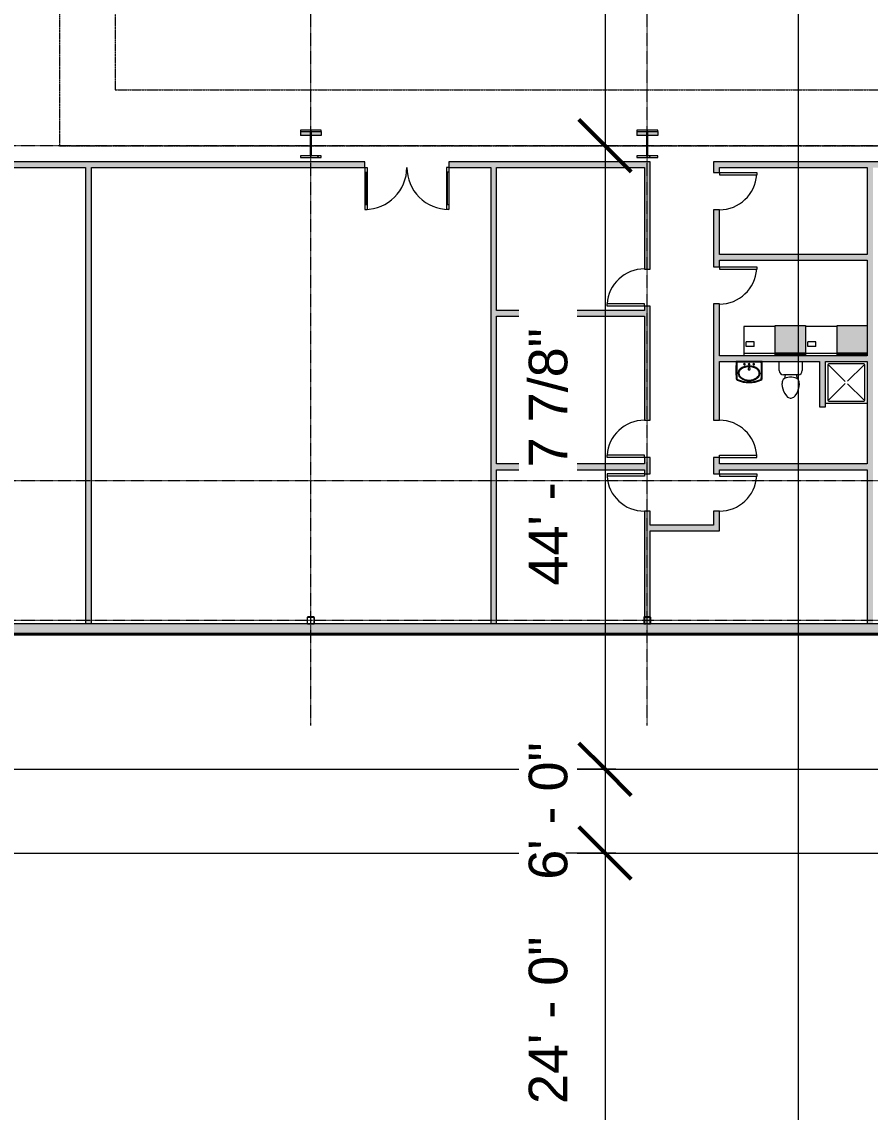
# Model space of a CAD drawing. Header units: inches. Extents: x 19480 to 29385, y -26609 to -18437.
# Drawn here: x 24571 to 25300, y -23181 to -22244 of the extents above; entities that cross this region are included whole.
import ezdxf

# ---------------------------------------------------------------- set-up
doc = ezdxf.new("R2010")
doc.units = ezdxf.units.IN
doc.header["$MEASUREMENT"] = 0
doc.linetypes.add('Dash 1_16_', pattern=[0.125, 0.0625, -0.0625])
doc.linetypes.add('Grid Line 1_2_', pattern=[0.875, 0.5, -0.125, 0.125, -0.125])
for name, color, linetype, lineweight in [('A-ANNO-DIMS', 211, 'Continuous', 9), ('A-ANNO-DIMS-360', 211, 'Continuous', 9), ('A-DETL', 90, 'Continuous', 9), ('A-DOOR', 31, 'Continuous', 9), ('A-DOOR-GLAZ', 31, 'Continuous', 13), ('A-SITE-ROAD', 130, 'Continuous', 9), ('A-SITE-SWLK', 140, 'Continuous', 9), ('A-WALL', 113, 'Continuous', 9), ('C-TOPO', 7, 'Continuous', 9), ('G-ANNO-SYMB', 111, 'Continuous', 9), ('I-WALL', 2, 'Continuous', 9), ('P-SANR-FIXT', 6, 'Continuous', 9), ('Q-SPCQ', 91, 'Continuous', 9), ('S-BEAM', 12, 'Continuous', 9), ('S-COLS', 52, 'Continuous', 9), ('S-GRID', 1, 'Continuous', 9)]:
    doc.layers.add(name, color=color, linetype=linetype, lineweight=lineweight)
doc.styles.add('Arial_1', font='arial.ttf', dxfattribs={"height": 33.194237})
doc.dimstyles.new('Linear_-_3_32__Arial', dxfattribs={"dimscale": 12, "dimtxt": 33.75, "dimasz": 3.75, "dimexe": 2.8125, "dimexo": 1.875, "dimgap": 1.875, "dimtad": 1, "dimdec": 3, "dimrnd": 0.125, "dimzin": 1, "dimdsep": 46, "dimlunit": 4, "dimtxsty": 'Arial_1', "dimblk1": 'OBLIQUE', "dimblk2": 'OBLIQUE', "dimsah": 1, "dimcen": 0.09, "dimdle": 2.8125, "dimazin": 0, "dimtfac": 1, "dimtdec": 4, "dimtix": 1, "dimtmove": 0, "dimatfit": 3, "dimfxl": 1, "dimtvp": 1, "dimtfill": 1, "dimfrac": 2, "dimtolj": 1, "dimtzin": 0, "dimarcsym": 2})
pattern_1 = [(45, (0, 0), (-35.63818, 35.63818), []), (45, (0, 54), (-35.63818, 35.63818), [])]

# ---------------------------------------------------------------- blocks, each defined once
blk = doc.blocks.new('HSS-Hollow Structural Section-Column - HSS6X6X1_4-V6-Site Plan - Phase 1')
at = {"layer": 'S-COLS', "lineweight": 13}
for p, q in [((-3, 2.534), (-3, -2.534)), ((-2.767, -2.534), (-2.767, 2.534)), ((2.534, 3), (-2.534, 3)), ((-2.534, 2.767), (2.534, 2.767)), ((2.767, 2.534), (2.767, -2.534)), ((3, -2.534), (3, 2.534)), ((2.534, -2.767), (-2.534, -2.767)), ((-2.534, -3), (2.534, -3))]:
    blk.add_line(p, q, dxfattribs=at)
for centre, radius, start, end in [((-2.534, 2.534), 0.466, 90, 180), ((-2.534, 2.534), 0.233, 90, 180), ((2.534, 2.534), 0.466, 360, 90), ((2.534, 2.534), 0.233, 0, 90), ((-2.534, -2.534), 0.466, 180, 270), ((-2.534, -2.534), 0.233, 180, 270), ((2.534, -2.534), 0.466, 270, 360), ((2.534, -2.534), 0.233, 270, 360)]:
    blk.add_arc(centre, radius, start, end, dxfattribs=at)
blk = doc.blocks.new('HSS-Hollow Structural Section-Column - HSS6X6X1_4-V7-Site Plan - Phase 1')
at = {"layer": 'S-COLS', "lineweight": 13}
for p, q in [((-3, 2.534), (-3, -2.534)), ((-2.767, -2.534), (-2.767, 2.534)), ((2.534, 3), (-2.534, 3)), ((-2.534, 2.767), (2.534, 2.767)), ((2.767, 2.534), (2.767, -2.534)), ((3, -2.534), (3, 2.534)), ((2.534, -2.767), (-2.534, -2.767)), ((-2.534, -3), (2.534, -3))]:
    blk.add_line(p, q, dxfattribs=at)
for centre, radius, start, end in [((-2.534, 2.534), 0.466, 90, 180), ((-2.534, 2.534), 0.233, 90, 180), ((2.534, 2.534), 0.466, 360, 90), ((2.534, 2.534), 0.233, 0, 90), ((-2.534, -2.534), 0.466, 180, 270), ((-2.534, -2.534), 0.233, 180, 270), ((2.534, -2.534), 0.466, 270, 360), ((2.534, -2.534), 0.233, 270, 360)]:
    blk.add_arc(centre, radius, start, end, dxfattribs=at)
blk = doc.blocks.new('Girt_C - 8_D-560233-Site Plan - Phase 1')
at = {"layer": 'S-BEAM'}
for points in [[(25909.17, -22761.24), (25978.45, -22761.11), (25978.39, -22761.05), (22385.34, -22761.11), (22385.2, -22761.24), (25821.76, -22761.24)], [(25909.17, -22768.87), (25982.39, -22768.87), (25982.39, -22761.24), (22381.39, -22761.24), (22381.39, -22768.87), (25821.76, -22768.87)], [(25982.39, -22769.05), (25982.39, -22768.87), (22381.39, -22769), (22381.39, -22769.05), (25909.17, -22769.05)]]:
    blk.add_hatch(color=256, dxfattribs=at).paths.add_polyline_path(points, flags=0)
for p, q in [((24816.86, -22761.05), (24532.92, -22761.05)), ((25105.86, -22761.05), (24821.92, -22761.05)), ((25394.86, -22761.05), (25110.92, -22761.05)), ((22381.39, -22769.05), (25982.39, -22769.05))]:
    blk.add_line(p, q, dxfattribs=at)
blk = doc.blocks.new('Single-Flush - 32_ x 84_-489871-Site Plan - Phase 1')
at = {"layer": 'A-DOOR'}
for p, q in [((14, 2.5), (14, 34.5)), ((16, 34.5), (14, 34.5)), ((16, 2.5), (16, 34.5)), ((16, 2.5), (14, 2.5))]:
    blk.add_line(p, q, dxfattribs=at)
blk.add_arc((16, 2.5), 32.07, 93.57587, 180, dxfattribs=at)
blk = doc.blocks.new('Single-Flush - 32_ x 84_-460923-Site Plan - Phase 1')
at = {"layer": 'A-DOOR'}
for p, q in [((14, -2.5), (14, -34.5)), ((16, -2.5), (14, -2.5)), ((16, -2.5), (16, -34.5)), ((16, -34.5), (14, -34.5))]:
    blk.add_line(p, q, dxfattribs=at)
blk.add_arc((16, -2.5), 32.07, 180, 266.42413, dxfattribs=at)
blk = doc.blocks.new('Toilet-Domestic-3D - Toilet-Domestic-3D-461878-Site Plan - Phase 1')
at = {"layer": 'P-SANR-FIXT'}
for p, q in [((-9.98, 11.75), (-9.98, 19.48)), ((9.98, 19.48), (9.98, 11.75)), ((-7.41, 1), (-7.5, 0)), ((-7.5, 0), (-7.33, -1.99)), ((-7.24, 2), (-7.41, 1)), ((-6.97, 3), (-7.24, 2)), ((-6.4, 4), (-6.97, 3)), ((-5.21, 5), (-6.4, 4)), ((6.25, 8.02), (-6.25, 8.02)), ((-4.86, 8.02), (-5.21, 5)), ((-3.84, 5.5), (-5.21, 5)), ((-1, 6), (-3.84, 5.5)), ((1, 6), (-1, 6)), ((3.84, 5.5), (1, 6)), ((5.21, 5), (3.84, 5.5)), ((4.86, 8.02), (5.21, 5)), ((6.4, 4), (5.21, 5)), ((6.97, 3), (6.4, 4)), ((7.24, 2), (6.97, 3)), ((7.41, 1), (7.24, 2)), ((7.33, -1.99), (7.5, 0)), ((7.5, 0), (7.41, 1)), ((-7.33, -1.99), (-6.79, -4)), ((-6.79, -4), (-6.06, -6)), ((-6.06, -6), (-5.13, -8)), ((-5.13, -8), (-3.74, -10)), ((3.74, -10), (5.13, -8)), ((5.13, -8), (6.06, -6)), ((6.06, -6), (6.79, -4)), ((6.79, -4), (7.33, -1.99)), ((-3.74, -10), (-2.74, -11)), ((-2.74, -11), (-1.87, -11.5)), ((-1.87, -11.5), (-0.5, -12)), ((-0.5, -12), (0.5, -12)), ((0.5, -12), (1.87, -11.5)), ((1.87, -11.5), (2.74, -11)), ((2.74, -11), (3.74, -10))]:
    blk.add_line(p, q, dxfattribs=at)
for centre, start, end in [((-6.25, 11.75), 180, 270), ((6.25, 11.75), 270, 360)]:
    blk.add_arc(centre, 3.73, start, end, dxfattribs=at)
blk = doc.blocks.new('Sink-Bathroom-Kohler-Pinoir-2035-8 - Vitreous_China-0-White-465379-Site Plan - Phase 1')
at = {"layer": 'P-SANR-FIXT'}
for p, q in [((23955.39, -22590.72), (23954.89, -22590.72)), ((23954.89, -22590.72), (23954.89, -22612.96)), ((23954.89, -22590.98), (23955.4, -22590.98)), ((23955.41, -22591.39), (23954.89, -22591.39)), ((23955.24, -22601.84), (23955.22, -22591.39)), ((23955.41, -22591.39), (23955.41, -22601.84)), ((23955.22, -22612.29), (23955.24, -22601.84)), ((23955.41, -22601.84), (23955.41, -22612.29)), ((23954.89, -22612.29), (23955.41, -22612.29)), ((23955.4, -22612.7), (23954.89, -22612.7)), ((23954.89, -22612.96), (23955.39, -22612.96))]:
    blk.add_line(p, q, dxfattribs=at)
for centre, radius, start, end in [((23962.42, -22697.07), 106.58, 86.21998, 93.7835), ((23962.42, -22697.07), 106.33, 86.21461, 93.78805), ((23962.42, -22697.07), 105.91, 86.20455, 93.79545), ((23969.46, -22592.25), 0.862, 23.66977, 91.92173), ((23969.46, -22592.25), 1.28, 23.66977, 90.90352), ((23969.46, -22592.25), 1.53, 23.66977, 90.49426), ((23947.59, -22601.84), 24.74, 336.33023, 23.66977), ((23947.59, -22601.84), 25.15, 336.32735, 23.66977), ((23947.59, -22601.84), 25.41, 336.32584, 23.66977), ((23957.2, -22597.84), 0.69, 90, 270), ((23957.2, -22601.84), 0.69, 90, 270), ((23957.2, -22597.84), 0.69, 270, 90), ((23957.2, -22601.84), 0.69, 270, 90), ((23971.47, -22601.84), 12.82, 143.57252, 216.42748), ((23971.47, -22601.84), 12.18, 143.65076, 216.34924), ((23961.27, -22601.84), 0.934, 90, 270), ((23964.94, -22597.33), 4.9, 33.55144, 140.63664), ((23961.27, -22601.84), 0.934, 270, 90), ((23964.94, -22597.33), 4.26, 33.35585, 140.42253), ((23959.18, -22601.84), 11.57, 323.69309, 36.30691), ((23959.18, -22601.84), 12.2, 323.76827, 36.23173), ((23957.21, -22605.84), 0.692, 90, 270), ((23957.21, -22605.84), 0.692, 270, 90), ((23964.94, -22606.35), 4.9, 219.36336, 326.44856), ((23964.94, -22606.35), 4.26, 219.57747, 326.64415), ((23962.42, -22506.61), 106.58, 266.2165, 273.78169), ((23962.42, -22506.61), 106.33, 266.21195, 273.78649), ((23962.42, -22506.61), 105.91, 266.20455, 273.79545), ((23969.45, -22611.42), 0.875, 268.70728, 335.94466), ((23969.45, -22611.42), 1.29, 269.60353, 336.01235), ((23969.45, -22611.42), 1.54, 269.96548, 336.03955)]:
    blk.add_arc(centre, radius, start, end, dxfattribs=at)
blk = doc.blocks.new('Double-Glass 1 - 72_ x 84_-442407-Site Plan - Phase 1')
at = {"layer": 'A-DOOR'}
for p, q in [((-36.02, 34.59), (-36.02, 38.59)), ((-36.02, 38.59), (-34, 38.59)), ((-34, 34.59), (-34, 38.59)), ((34, 34.59), (34, 38.59)), ((36, 38.59), (34, 38.59)), ((36, 34.59), (36, 38.59)), ((-36.02, 6.59), (-36.02, 34.59)), ((-36.02, 34.59), (-34, 34.59)), ((-34, 6.59), (-34, 34.59)), ((34, 6.59), (34, 34.59)), ((34, 34.59), (36, 34.59)), ((36, 6.59), (36, 34.59)), ((-36.02, 6.59), (-34, 6.59)), ((-36.02, 2.59), (-36.02, 6.59)), ((-36.02, 2.59), (-34, 2.59)), ((-34, 2.59), (-34, 6.59)), ((36, 6.59), (34, 6.59)), ((34, 2.59), (34, 6.59)), ((36, 2.59), (34, 2.59)), ((36, 2.59), (36, 6.59))]:
    blk.add_line(p, q, dxfattribs=at)
for centre, radius, start, end in [((-36.02, 2.59), 36, 360, 90), ((36, 2.57), 36.02, 90, 179.96662)]:
    blk.add_arc(centre, radius, start, end, dxfattribs=at)
at = {"layer": 'A-DOOR-GLAZ'}
for p, q in [((-35, 34.59), (-35, 6.59)), ((35, 6.59), (35, 34.59))]:
    blk.add_line(p, q, dxfattribs=at)
blk = doc.blocks.new('Shower Base-3D - 36_ x 36_-504397-Site Plan - Phase 1')
at = {"layer": 'P-SANR-FIXT'}
for p, q in [((-16, 15), (-16, -15)), ((15, 16), (-15, 16)), ((-1.13, 0.98), (-15, 15)), ((1.01, 1.11), (15, 15)), ((16, -15), (16, 15)), ((-1.12, -1), (-15, -15)), ((0.97, -1.14), (15, -15)), ((18, -18), (-18, -18)), ((-15, -16), (15, -16))]:
    blk.add_line(p, q, dxfattribs=at)
for centre, start, end in [((-15, 15), 90, 180), ((15, 15), 360, 90), ((-15, -15), 180, 270), ((15, -15), 270, 0)]:
    blk.add_arc(centre, 1, start, end, dxfattribs=at)
blk = doc.blocks.new('Washing Machine - 26_x26_ - Private-508717-Site Plan - Phase 1')
at = {"layer": 'P-SANR-FIXT'}
for points in [[(0, -12.87), (0, -13), (1.31, -12.87), (1.31, 13), (0, 13)], [(1.31, -13), (2.59, -12.87), (2.59, 13), (1.31, 13), (1.31, -12.87)], [(2.59, -12.87), (2.59, -13), (26, -12.87), (26, 13), (2.59, 13)]]:
    blk.add_hatch(color=256, dxfattribs=at).paths.add_polyline_path(points, flags=0)
for p, q in [((0, 13), (1.31, 13)), ((1.31, 13), (1.31, -13)), ((2.59, 13), (2.59, -13)), ((25, 13), (26, 13)), ((26, 13), (26, -13))]:
    blk.add_line(p, q, dxfattribs=at)
blk = doc.blocks.new('Dryer - 27_ x 25_ x 35_-509588-Site Plan - Phase 1')
at = {"layer": 'Q-SPCQ'}
for p, q in [((1.42, 23.58), (1.42, -0.11)), ((1.42, 22.89), (28.42, 22.89)), ((28.42, -0.11), (28.42, 23.58)), ((19.67, 16.89), (26.42, 16.89)), ((19.67, 16.89), (19.67, 12.89)), ((19.67, 12.89), (26.42, 12.89)), ((26.42, 16.89), (26.42, 12.89)), ((1.42, -0.11), (28.42, -0.11))]:
    blk.add_line(p, q, dxfattribs=at)
blk = doc.blocks.new('Washing Machine - 26_x26_ - Private-V17-Site Plan - Phase 1')
at = {"layer": 'P-SANR-FIXT'}
for points in [[(0, 13), (0, -13), (1.31, -13), (1.31, 13)], [(1.31, -13), (2.59, -13), (2.59, 13), (1.31, 13)], [(2.59, -13), (26, -13), (26, 13), (2.59, 13)]]:
    blk.add_hatch(color=256, dxfattribs=at).paths.add_polyline_path(points, flags=0)
for p, q in [((0, 13), (1.31, 13)), ((1.31, 13), (1.31, -13)), ((2.59, 13), (2.59, -13)), ((25, 13), (26, 13)), ((26, 13), (26, -13)), ((1.31, -13), (0, -13)), ((26, -13), (25, -13))]:
    blk.add_line(p, q, dxfattribs=at)
blk = doc.blocks.new('Dryer - 27_ x 25_ x 35_-V18-Site Plan - Phase 1')
at = {"layer": 'Q-SPCQ'}
for p, q in [((1.42, 23.58), (1.42, -0.11)), ((1.42, 22.89), (28.42, 22.89)), ((28.42, -0.11), (28.42, 24.89)), ((19.67, 16.89), (26.42, 16.89)), ((19.67, 16.89), (19.67, 12.89)), ((19.67, 12.89), (26.42, 12.89)), ((26.42, 16.89), (26.42, 12.89)), ((1.42, -0.11), (28.42, -0.11))]:
    blk.add_line(p, q, dxfattribs=at)
blk = doc.blocks.new('DIMBLOCK43-Site Plan - Phase 1')
at = {"layer": 'A-ANNO-DIMS-360'}
for p, q in [((25072.13, -18862.78), (25072.13, -22350.05)), ((25081.45, -18896.53), (25038.38, -18896.53)), ((25072.13, -18896.53), (25081.45, -18896.53)), ((25081.45, -22350.05), (25038.38, -22350.05)), ((25072.13, -22350.05), (25081.45, -22350.05))]:
    blk.add_line(p, q, dxfattribs=at)
at = {"layer": 'A-ANNO-DIMS-360', "lineweight": 50}
for p, q in [((25072.13, -18896.53), (25049.63, -18874.03)), ((25072.13, -18896.53), (25094.63, -18919.03)), ((25072.13, -22350.05), (25049.63, -22327.55)), ((25072.13, -22350.05), (25094.63, -22372.55))]:
    blk.add_line(p, q, dxfattribs=at)
at = {"layer": 'A-ANNO-DIMS-360', "color": 0, "insert": (25006.57, -20746.09), "char_height": 33.1942, "width": 294.7154, "attachment_point": 1, "rotation": 90, "line_spacing_factor": 0.938532, "style": 'Arial_1', "bg_fill": 3, "box_fill_scale": 1.25, "bg_fill_color": 0, "bg_fill_transparency": 0}
blk.add_mtext('287\' - 9 1/2"', dxfattribs=at)
blk = doc.blocks.new('_Oblique')
at = {"color": 0, "linetype": 'ByBlock', "lineweight": -2}
blk.add_line((-0.5, -0.5), (0.5, 0.5), dxfattribs=at)
blk = doc.blocks.new('DIMBLOCK44-Site Plan - Phase 1')
at = {"layer": 'A-ANNO-DIMS-360', "lineweight": 50}
for p, q in [((25072.13, -22350.05), (25049.63, -22327.55)), ((25072.13, -22350.05), (25094.63, -22372.55)), ((25072.13, -22885.94), (25049.63, -22863.44)), ((25072.13, -22885.94), (25094.63, -22908.44))]:
    blk.add_line(p, q, dxfattribs=at)
at = {"layer": 'A-ANNO-DIMS-360'}
for p, q in [((25081.45, -22350.05), (25038.38, -22350.05)), ((25072.13, -22350.05), (25072.13, -22885.94)), ((25072.13, -22350.05), (25081.45, -22350.05)), ((25081.45, -22885.94), (25038.38, -22885.94)), ((25072.13, -22885.94), (25081.45, -22885.94))]:
    blk.add_line(p, q, dxfattribs=at)
at = {"layer": 'A-ANNO-DIMS-360', "color": 0, "insert": (25006.57, -22728.07), "char_height": 33.1942, "width": 264.1846, "attachment_point": 1, "rotation": 90, "line_spacing_factor": 0.938532, "style": 'Arial_1', "bg_fill": 3, "box_fill_scale": 1.25, "bg_fill_color": 0, "bg_fill_transparency": 0}
blk.add_mtext('44\' - 7 7/8"', dxfattribs=at)
blk = doc.blocks.new('DIMBLOCK45-Site Plan - Phase 1')
at = {"layer": 'A-ANNO-DIMS-360', "lineweight": 50}
for p, q in [((25072.13, -22885.94), (25049.63, -22863.44)), ((25072.13, -22885.94), (25094.63, -22908.44)), ((25072.13, -22957.94), (25049.63, -22935.44)), ((25072.13, -22957.94), (25094.63, -22980.44))]:
    blk.add_line(p, q, dxfattribs=at)
at = {"layer": 'A-ANNO-DIMS-360'}
for p, q in [((25081.45, -22885.94), (25038.38, -22885.94)), ((25072.13, -22885.94), (25072.13, -22957.94)), ((25072.13, -22885.94), (25081.45, -22885.94)), ((25081.45, -22957.94), (25038.38, -22957.94)), ((25072.13, -22957.94), (25081.45, -22957.94))]:
    blk.add_line(p, q, dxfattribs=at)
at = {"layer": 'A-ANNO-DIMS-360', "color": 0, "insert": (25006.57, -22980.87), "char_height": 33.194, "width": 141.4385, "attachment_point": 1, "rotation": 90, "line_spacing_factor": 0.938532, "style": 'Arial_1', "bg_fill": 3, "box_fill_scale": 1.25, "bg_fill_color": 0, "bg_fill_transparency": 0}
blk.add_mtext('6\' - 0"', dxfattribs=at)
blk = doc.blocks.new('DIMBLOCK46-Site Plan - Phase 1')
at = {"layer": 'A-ANNO-DIMS-360', "lineweight": 50}
for p, q in [((25072.13, -22957.94), (25049.63, -22935.44)), ((25072.13, -22957.94), (25094.63, -22980.44)), ((25072.13, -23245.94), (25049.63, -23223.44)), ((25072.13, -23245.94), (25094.63, -23268.44))]:
    blk.add_line(p, q, dxfattribs=at)
at = {"layer": 'A-ANNO-DIMS-360'}
for p, q in [((25081.45, -22957.94), (25038.38, -22957.94)), ((25072.13, -22957.94), (25072.13, -23245.94)), ((25072.13, -22957.94), (25081.45, -22957.94)), ((24984.92, -23245.94), (25105.88, -23245.94)), ((25072.13, -23245.94), (24984.92, -23245.94))]:
    blk.add_line(p, q, dxfattribs=at)
at = {"layer": 'A-ANNO-DIMS-360', "color": 0, "insert": (25006.57, -23173.59), "char_height": 33.194, "width": 171.9692, "attachment_point": 1, "rotation": 90, "line_spacing_factor": 0.938532, "style": 'Arial_1', "bg_fill": 3, "box_fill_scale": 1.25, "bg_fill_color": 0, "bg_fill_transparency": 0}
blk.add_mtext('24\' - 0"', dxfattribs=at)

msp = doc.modelspace()

# ---------------------------------------------------------------- hatches: boundary and pattern name
at = {"layer": 'A-WALL', "transparency": 33554611}
h = msp.add_hatch(color=256, dxfattribs=at)
h.paths.add_polyline_path([(22376.1028, -22770.3402), (23968.7006, -22770.3402), (23968.7006, -22769.5528), (22376.1028, -22769.5528)], flags=0)
h.paths.add_polyline_path([(25987.6776, -22770.3402), (25987.6776, -22769.5528), (24040.7006, -22769.5528), (24040.7006, -22770.3402), (25909.1718, -22770.3402)], flags=0)
at = {"layer": 'I-WALL'}
h = msp.add_hatch(color=256, dxfattribs=at)
h.paths.add_polyline_path([(25721.3902, -22368.8028), (25726.3902, -22368.8028), (25726.3902, -22363.8028), (25563.8902, -22363.8028), (25563.8902, -22368.8028), (25647.3902, -22368.8028)], flags=0)
h.paths.add_polyline_path([(25491.8902, -22368.8028), (25491.8902, -22363.8028), (25165.3902, -22363.8028), (25165.3902, -22368.8028), (25381.3902, -22368.8028)], flags=0)
h.paths.add_polyline_path([(25110.8902, -22368.8028), (25110.8902, -22363.8028), (24937.8902, -22363.8028), (24937.8902, -22368.8028), (25105.8902, -22368.8028)], flags=0)
h.paths.add_polyline_path([(24865.8902, -22368.8028), (24865.8902, -22363.8028), (24421.8902, -22363.8028), (24421.8902, -22368.8028), (24630.8902, -22368.8028)], flags=0)
h.paths.add_polyline_path([(24349.8902, -22368.8028), (24349.8902, -22363.8028), (23917.8902, -22363.8028), (23917.8902, -22368.8028)], flags=0)
h.paths.add_polyline_path([(23845.8902, -22368.8028), (23845.8902, -22363.8028), (23245.8902, -22363.8028), (23245.8902, -22368.8028)], flags=0)
h.paths.add_polyline_path([(23173.8902, -22368.8028), (23173.8902, -22363.8028), (22891.8902, -22363.8028), (22891.8902, -22368.8028), (23146.6076, -22368.8028)], flags=0)
h.paths.add_polyline_path([(22819.8902, -22368.8028), (22819.8902, -22363.8028), (22791.4608, -22363.8028), (22791.3375, -22364.0528), (22787.775, -22364.0528), (22787.775, -22368.8028), (22798.8902, -22368.8028)], flags=0)
h = msp.add_hatch(color=256, dxfattribs=at)
h.paths.add_polyline_path([(24625.8902, -22769.5528), (24630.8902, -22769.5528), (24630.8902, -22768.9979), (24625.8902, -22768.9979)], flags=0)
h.paths.add_polyline_path([(24625.8902, -22761.1077), (24630.8902, -22761.1077), (24630.8902, -22368.8028), (24625.8902, -22368.8028), (24625.8902, -22426.0637)], flags=0)
h = msp.add_hatch(color=256, dxfattribs=at)
h.paths.add_polyline_path([(24973.8902, -22769.5528), (24978.8902, -22769.5528), (24978.8902, -22768.9979), (24973.8902, -22768.9979)], flags=0)
h.paths.add_polyline_path([(24974.1794, -22761.1077), (24978.8902, -22761.1077), (24978.8902, -22368.8028), (24973.8902, -22368.8028), (24973.8902, -22761.1077)], flags=0)
h = msp.add_hatch(color=256, dxfattribs=at)
h.paths.add_polyline_path([(25105.8902, -22769.5528), (25110.8902, -22769.5528), (25110.8902, -22768.9979), (25105.8902, -22768.9979)], flags=0)
h.paths.add_polyline_path([(25105.8902, -22760.8198), (25110.8902, -22760.8198), (25110.8902, -22755.2858), (25105.8902, -22755.2858)], flags=0)
h.paths.add_polyline_path([(25110.8902, -22755.0528), (25110.8902, -22664.0528), (25105.8902, -22664.0528), (25105.8902, -22755.0528), (25106.7101, -22755.0528)], flags=0)
h.paths.add_polyline_path([(25105.8902, -22632.0528), (25110.8902, -22632.0528), (25110.8902, -22618.0528), (25105.8902, -22618.0528), (25105.8902, -22628.5528)], flags=0)
h.paths.add_polyline_path([(25105.8902, -22586.0528), (25110.8902, -22586.0528), (25110.8902, -22488.0528), (25105.8902, -22488.0528), (25105.8902, -22496.5528)], flags=0)
h.paths.add_polyline_path([(25105.8902, -22456.0528), (25110.8902, -22456.0528), (25110.8902, -22368.8028), (25105.8902, -22368.8028), (25105.8902, -22426.0637)], flags=0)
h = msp.add_hatch(color=256, dxfattribs=at)
h.paths.add_polyline_path([(25165.3902, -22681.1194), (25170.3902, -22681.1194), (25170.3902, -22664.0528), (25165.3902, -22664.0528), (25165.3902, -22676.1194)], flags=0)
h.paths.add_polyline_path([(25170.3902, -22632.0528), (25170.3902, -22618.0528), (25165.3902, -22618.0528), (25165.3902, -22632.0528)], flags=0)
h.paths.add_polyline_path([(25165.3902, -22586.0528), (25170.3902, -22586.0528), (25170.3902, -22486.0528), (25165.3902, -22486.0528), (25165.3902, -22554.8874)], flags=0)
h.paths.add_polyline_path([(25170.3902, -22454.0528), (25170.3902, -22405.0528), (25165.3902, -22405.0528), (25165.3902, -22454.0528)], flags=0)
h.paths.add_polyline_path([(25170.3902, -22373.0528), (25170.3902, -22368.8028), (25165.3902, -22368.8028), (25165.3902, -22373.0528)], flags=0)
h = msp.add_hatch(color=256, dxfattribs=at)
h.paths.add_polyline_path([(25302.3902, -22769.5528), (25302.3902, -22768.9979), (25297.3902, -22768.9979), (25297.3902, -22769.5528)], flags=0)
h.paths.add_polyline_path([(25301.4117, -22761.1077), (25302.3902, -22761.1077), (25302.3902, -22368.8028), (25297.3902, -22368.8028), (25297.3902, -22761.1077), (25300.1144, -22761.1077)], flags=0)
for points in [[(25297.3902, -22448.5528), (25297.2564, -22443.5528), (25170.3902, -22443.5528), (25170.3902, -22448.5528), (25297.2564, -22448.5528)], [(25105.8902, -22496.5528), (25105.8902, -22491.5528), (24978.8902, -22491.5528), (24978.8902, -22496.5528)], [(25261.3902, -22535.5528), (25297.3902, -22535.5528), (25297.2564, -22530.5528), (25170.3902, -22530.5528), (25170.3902, -22535.5528), (25256.3902, -22535.5528)], [(25261.3902, -22574.5528), (25261.3902, -22535.5528), (25256.3902, -22535.5528), (25256.3902, -22574.5528)], [(25105.8902, -22628.5528), (25105.8902, -22623.5528), (24978.8902, -22623.5528), (24978.8902, -22628.5528)], [(25297.3902, -22628.5528), (25297.2564, -22623.5528), (25170.3902, -22623.5528), (25170.3902, -22628.5528), (25297.2564, -22628.5528)], [(25165.3902, -22681.1194), (25165.3902, -22676.1194), (25110.8902, -22676.1194), (25110.8902, -22681.1194), (25122.4234, -22681.1194)]]:
    msp.add_hatch(color=256, dxfattribs=at).paths.add_polyline_path(points, flags=0)
at = {"layer": 'S-COLS'}
h = msp.add_hatch(color=256, dxfattribs=at)
h.paths.add_polyline_path([(24818.7652, -22341.3061), (24818.7652, -22337.8362), (24810.3902, -22337.8362), (24810.3902, -22341.3061)], flags=0)
h.paths.add_polyline_path([(24828.3902, -22341.3061), (24828.3902, -22337.8362), (24820.0152, -22337.8362), (24820.0152, -22341.3061)], flags=0)
h = msp.add_hatch(color=256, dxfattribs=at)
h.paths.add_polyline_path([(25107.7652, -22341.3061), (25107.7652, -22337.8362), (25099.3902, -22337.8362), (25099.3902, -22341.3061)], flags=0)
h.paths.add_polyline_path([(25117.3902, -22341.3061), (25117.3902, -22337.8362), (25109.0152, -22337.8362), (25109.0152, -22341.3061)], flags=0)
h = msp.add_hatch(dxfattribs=at)
h.set_pattern_fill('FP_1', color=256, style=0, pattern_type=2)
h.set_pattern_definition(pattern_1)
h.paths.add_polyline_path([(24828.3902, -22360.0528), (24828.3902, -22358.8028), (24810.3902, -22358.8028), (24810.3902, -22360.0528)], flags=0)
h = msp.add_hatch(dxfattribs=at)
h.set_pattern_fill('FP_1', color=256, style=0, pattern_type=2)
h.set_pattern_definition(pattern_1)
h.paths.add_polyline_path([(25117.3902, -22360.0528), (25117.3902, -22358.8028), (25099.3902, -22358.8028), (25099.3902, -22360.0528)], flags=0)

# ---------------------------------------------------------------- linework, layer by layer
at = {"layer": 'A-DETL', "linetype": 'Dash 1_16_'}
for p, q in [((24603.3902, -21140.0277), (24603.3902, -22350.0528)), ((24651.3902, -21146.0528), (24651.3902, -22302.0528)), ((24651.3902, -22302.0528), (25927.3902, -22302.0528)), ((24603.3902, -22350.0528), (24818.7652, -22350.0528)), ((24820.0152, -22350.0528), (25107.7652, -22350.0528)), ((25109.0152, -22350.0528), (25396.7652, -22350.0528))]:
    msp.add_line(p, q, dxfattribs=at)
at = {"layer": 'A-SITE-ROAD'}
msp.add_line((23510.7397, -22957.9397), (26630.7581, -22957.9397), dxfattribs=at)
at = {"layer": 'A-SITE-SWLK'}
msp.add_line((24076.7006, -22885.9397), (25987.2839, -22885.9397), dxfattribs=at)
at = {"layer": 'A-WALL', "lineweight": 15}
for p, q in [((24625.8902, -22769.5528), (24040.7006, -22769.5528)), ((24040.7006, -22770.3402), (25987.6776, -22770.3402)), ((24973.8902, -22769.5528), (24630.8902, -22769.5528)), ((25105.8902, -22769.5528), (24978.8902, -22769.5528)), ((25297.3902, -22769.5528), (25110.8902, -22769.5528))]:
    msp.add_line(p, q, dxfattribs=at)
at = {"layer": 'A-WALL'}
msp.add_line((25507.3902, -22769.5528), (24625.8902, -22769.5528), dxfattribs=at)
at = {"layer": 'C-TOPO'}
msp.add_line((25987.6776, -22770.3398), (24040.7006, -22770.3398), dxfattribs=at)
at = {"layer": 'G-ANNO-SYMB'}
msp.add_line((25238.0948, -19501.0329), (25238.0948, -23670.3543), dxfattribs=at)
at = {"layer": 'I-WALL', "lineweight": 15}
for p, q in [((24865.8902, -22363.8028), (24421.8902, -22363.8028)), ((24865.8902, -22368.8028), (24865.8902, -22363.8028)), ((25110.8902, -22363.8028), (24937.8902, -22363.8028)), ((24937.8902, -22363.8028), (24937.8902, -22368.8028)), ((25110.8902, -22456.0528), (25110.8902, -22363.8028)), ((25491.8902, -22363.8028), (25165.3902, -22363.8028)), ((25165.3902, -22363.8028), (25165.3902, -22373.0528)), ((24421.8902, -22368.8028), (24625.8902, -22368.8028)), ((24625.8902, -22368.8028), (24625.8902, -22761.2403)), ((24630.8902, -22761.2403), (24630.8902, -22368.8028)), ((24630.8902, -22368.8028), (24865.8902, -22368.8028)), ((24937.8902, -22368.8028), (24973.8902, -22368.8028)), ((24973.8902, -22368.8028), (24973.8902, -22761.2403)), ((24978.8902, -22491.5528), (24978.8902, -22368.8028)), ((24978.8902, -22368.8028), (25105.8902, -22368.8028)), ((25105.8902, -22368.8028), (25105.8902, -22456.0528)), ((25165.3902, -22373.0528), (25170.3902, -22373.0528)), ((25170.3902, -22373.0528), (25170.3902, -22368.8028)), ((25170.3902, -22368.8028), (25297.3902, -22368.8028)), ((25297.3902, -22368.8028), (25297.3902, -22443.5528)), ((25170.3902, -22405.0528), (25165.3902, -22405.0528)), ((25165.3902, -22405.0528), (25165.3902, -22454.0528)), ((25170.3902, -22443.5528), (25170.3902, -22405.0528)), ((25297.3902, -22443.5528), (25170.3902, -22443.5528)), ((25170.3902, -22454.0528), (25170.3902, -22448.5528)), ((25170.3902, -22448.5528), (25297.3902, -22448.5528)), ((25297.3902, -22448.5528), (25297.3902, -22530.5528)), ((25105.8902, -22456.0528), (25110.8902, -22456.0528)), ((25165.3902, -22454.0528), (25170.3902, -22454.0528)), ((25110.8902, -22488.0528), (25105.8902, -22488.0528)), ((25105.8902, -22488.0528), (25105.8902, -22491.5528)), ((25110.8902, -22586.0528), (25110.8902, -22488.0528)), ((25170.3902, -22486.0528), (25165.3902, -22486.0528)), ((25165.3902, -22486.0528), (25165.3902, -22586.0528)), ((25170.3902, -22530.5528), (25170.3902, -22486.0528)), ((25105.8902, -22491.5528), (24978.8902, -22491.5528)), ((24978.8902, -22623.5528), (24978.8902, -22496.5528)), ((24978.8902, -22496.5528), (25105.8902, -22496.5528)), ((25105.8902, -22496.5528), (25105.8902, -22586.0528)), ((25297.3902, -22530.5528), (25170.3902, -22530.5528)), ((25170.3902, -22586.0528), (25170.3902, -22535.5528)), ((25170.3902, -22535.5528), (25184.7711, -22535.5528)), ((25207.0094, -22535.5528), (25256.3902, -22535.5528)), ((25256.3902, -22535.5528), (25256.3902, -22574.5528)), ((25261.3902, -22535.5528), (25297.3902, -22535.5528)), ((25261.3902, -22574.5528), (25261.3902, -22535.5528)), ((25297.3902, -22535.5528), (25297.3902, -22623.5528)), ((25256.3902, -22574.5528), (25261.3902, -22574.5528)), ((25105.8902, -22586.0528), (25110.8902, -22586.0528)), ((25165.3902, -22586.0528), (25170.3902, -22586.0528)), ((25110.8902, -22618.0528), (25105.8902, -22618.0528)), ((25105.8902, -22618.0528), (25105.8902, -22623.5528)), ((25110.8902, -22632.0528), (25110.8902, -22618.0528)), ((25170.3902, -22618.0528), (25165.3902, -22618.0528)), ((25165.3902, -22618.0528), (25165.3902, -22632.0528)), ((25170.3902, -22623.5528), (25170.3902, -22618.0528)), ((25105.8902, -22623.5528), (24978.8902, -22623.5528)), ((24978.8902, -22761.2403), (24978.8902, -22628.5528)), ((24978.8902, -22628.5528), (25105.8902, -22628.5528)), ((25105.8902, -22628.5528), (25105.8902, -22632.0528)), ((25297.3902, -22623.5528), (25170.3902, -22623.5528)), ((25170.3902, -22632.0528), (25170.3902, -22628.5528)), ((25170.3902, -22628.5528), (25297.3902, -22628.5528)), ((25297.3902, -22628.5528), (25297.3902, -22761.2403)), ((25105.8902, -22632.0528), (25110.8902, -22632.0528)), ((25165.3902, -22632.0528), (25170.3902, -22632.0528)), ((25110.8902, -22664.0528), (25105.8902, -22664.0528)), ((25105.8902, -22664.0528), (25105.8902, -22755.0528)), ((25110.8902, -22676.1194), (25110.8902, -22664.0528)), ((25170.3902, -22664.0528), (25165.3902, -22664.0528)), ((25165.3902, -22664.0528), (25165.3902, -22676.1194)), ((25170.3902, -22681.1194), (25170.3902, -22664.0528)), ((25165.3902, -22676.1194), (25110.8902, -22676.1194)), ((25110.8902, -22755.0544), (25110.8902, -22681.1194)), ((25110.8902, -22681.1194), (25170.3902, -22681.1194)), ((25105.8902, -22755.2842), (25105.8902, -22760.8214)), ((25105.8902, -22761.0528), (25105.8902, -22761.2403)), ((25110.8902, -22760.8198), (25110.8902, -22755.2858)), ((25110.8902, -22761.2403), (25110.8902, -22761.0512)), ((24625.8902, -22768.8653), (24625.8902, -22769.5528)), ((24630.8902, -22769.5528), (24630.8902, -22768.8653)), ((24973.8902, -22768.8653), (24973.8902, -22769.5528)), ((24978.8902, -22769.5528), (24978.8902, -22768.8653)), ((25105.8902, -22768.8653), (25105.8902, -22769.5528)), ((25110.8902, -22769.5528), (25110.8902, -22768.8653)), ((25297.3902, -22768.8653), (25297.3902, -22769.5528))]:
    msp.add_line(p, q, dxfattribs=at)
at = {"layer": 'S-COLS', "lineweight": 13}
for p, q in [((24828.3902, -22336.5829), (24810.3902, -22336.5829)), ((24810.3902, -22336.5829), (24810.3902, -22337.8362)), ((24810.3902, -22337.8362), (24828.3902, -22337.8362)), ((24820.0152, -22337.8362), (24818.7652, -22337.8362)), ((24818.7652, -22337.8362), (24818.7652, -22358.8028)), ((24820.0152, -22358.8028), (24820.0152, -22337.8362)), ((24828.3902, -22337.8362), (24828.3902, -22336.5829)), ((25117.3902, -22336.5829), (25099.3902, -22336.5829)), ((25099.3902, -22336.5829), (25099.3902, -22337.8362)), ((25099.3902, -22337.8362), (25117.3902, -22337.8362)), ((25109.0152, -22337.8362), (25107.7652, -22337.8362)), ((25107.7652, -22337.8362), (25107.7652, -22358.8028)), ((25109.0152, -22358.8028), (25109.0152, -22337.8362)), ((25117.3902, -22337.8362), (25117.3902, -22336.5829)), ((24810.3902, -22358.8028), (24810.3902, -22360.0528)), ((24828.3902, -22358.8028), (24810.3902, -22358.8028)), ((24810.3902, -22360.0528), (24828.3902, -22360.0528)), ((24818.7652, -22358.8028), (24820.0152, -22358.8028)), ((24828.3902, -22360.0528), (24828.3902, -22358.8028)), ((25099.3902, -22358.8028), (25099.3902, -22360.0528)), ((25117.3902, -22358.8028), (25099.3902, -22358.8028)), ((25099.3902, -22360.0528), (25117.3902, -22360.0528)), ((25107.7652, -22358.8028), (25109.0152, -22358.8028)), ((25117.3902, -22360.0528), (25117.3902, -22358.8028))]:
    msp.add_line(p, q, dxfattribs=at)
at = {"layer": 'S-COLS'}
for p, q in [((24810.3902, -22337.8362), (24810.3902, -22341.3061)), ((24828.3902, -22337.8362), (24828.3902, -22341.3061)), ((25099.3902, -22337.8362), (25099.3902, -22341.3061)), ((25117.3902, -22337.8362), (25117.3902, -22341.3061)), ((24818.7652, -22341.3061), (24810.3902, -22341.3061)), ((24828.3902, -22341.3061), (24820.0152, -22341.3061)), ((25107.7652, -22341.3061), (25099.3902, -22341.3061)), ((25117.3902, -22341.3061), (25109.0152, -22341.3061))]:
    msp.add_line(p, q, dxfattribs=at)
at = {"layer": 'S-GRID', "linetype": 'Grid Line 1_2_'}
for p, q in [((24819.3902, -22848.2095), (24819.3902, -18617.1198)), ((25108.3902, -22848.2095), (25108.3902, -18617.1198)), ((29385.2612, -22350.0528), (19671.9398, -22350.0528)), ((29385.2612, -22758.0528), (19671.9398, -22758.0528))]:
    msp.add_line(p, q, dxfattribs=at)

# ---------------------------------------------------------------- block references
at = {"layer": 'A-DOOR'}
for name, p, rotation in [('Double-Glass 1 - 72_ x 84_-442407-Site Plan - Phase 1', (24901.8902, -22366.2091), 180), ('Single-Flush - 32_ x 84_-460923-Site Plan - Phase 1', (25167.8902, -22389.0528), 90), ('Single-Flush - 32_ x 84_-460923-Site Plan - Phase 1', (25108.3902, -22472.0528), 270), ('Single-Flush - 32_ x 84_-460923-Site Plan - Phase 1', (25167.8902, -22470.0528), 90), ('Single-Flush - 32_ x 84_-460923-Site Plan - Phase 1', (25108.3902, -22602.0528), 270), ('Single-Flush - 32_ x 84_-489871-Site Plan - Phase 1', (25167.8902, -22602.0528), 270), ('Single-Flush - 32_ x 84_-489871-Site Plan - Phase 1', (25108.3902, -22648.0528), 90), ('Single-Flush - 32_ x 84_-460923-Site Plan - Phase 1', (25167.8902, -22648.0528), 90)]:
    msp.add_blockref(name, p, dxfattribs=dict(at, rotation=rotation))
at = {"layer": 'P-SANR-FIXT'}
for name, p, rotation in [('Washing Machine - 26_x26_ - Private-V17-Site Plan - Phase 1', (25231.3902, -22530.5528), 89.99999999999999), ('Washing Machine - 26_x26_ - Private-508717-Site Plan - Phase 1', (25284.3902, -22530.5528), 89.99999999999999), ('Sink-Bathroom-Kohler-Pinoir-2035-8 - Vitreous_China-0-White-465379-Site Plan - Phase 1', (47797.7304, 1419.3374), 270)]:
    msp.add_blockref(name, p, dxfattribs=dict(at, rotation=rotation))
for name, p in [('Toilet-Domestic-3D - Toilet-Domestic-3D-461878-Site Plan - Phase 1', (25231.6152, -22555.029)), ('Shower Base-3D - 36_ x 36_-504397-Site Plan - Phase 1', (25279.3902, -22553.5528))]:
    msp.add_blockref(name, p, dxfattribs=at)
at = {"layer": 'Q-SPCQ', "rotation": 180}
for name, p in [('Dryer - 27_ x 25_ x 35_-V18-Site Plan - Phase 1', (25219.811, -22505.6646)), ('Dryer - 27_ x 25_ x 35_-509588-Site Plan - Phase 1', (25272.811, -22505.6646))]:
    msp.add_blockref(name, p, dxfattribs=at)
at = {"layer": 'S-BEAM'}
msp.add_blockref('Girt_C - 8_D-560233-Site Plan - Phase 1', (0, 0), dxfattribs=at)
at = {"layer": 'S-COLS', "rotation": 180}
for name, p in [('HSS-Hollow Structural Section-Column - HSS6X6X1_4-V6-Site Plan - Phase 1', (24819.3902, -22758.0528)), ('HSS-Hollow Structural Section-Column - HSS6X6X1_4-V7-Site Plan - Phase 1', (25108.3902, -22758.0528))]:
    msp.add_blockref(name, p, dxfattribs=at)

# ---------------------------------------------------------------- next in the draw order: dimensions: what is measured, and where the dimension line sits
at = {"layer": 'A-ANNO-DIMS'}
dim = msp.add_linear_dim(base=(25072.13, -22350.0528), p1=(25103.9498, -18896.5274), p2=(25103.9498, -22350.0528), angle=90, dimstyle='Linear_-_3_32__Arial', override={"dimpost": '<>', "dimfxl": 3453.5254}, dxfattribs=at)
dim.commit()
dim.dimension.update_dxf_attribs({"geometry": 'DIMBLOCK43-Site Plan - Phase 1', "text_midpoint": (25032.4668, -20623.2901)})

# ---------------------------------------------------------------- next in the draw order: dimensions: what is measured, and where the dimension line sits
dim = msp.add_linear_dim(base=(25072.13, -22885.9397), p1=(25103.9498, -22350.0528), p2=(25103.9498, -22885.9397), angle=90, dimstyle='Linear_-_3_32__Arial', override={"dimpost": '<>', "dimfxl": 535.886925}, dxfattribs=at)
dim.commit()
dim.dimension.update_dxf_attribs({"geometry": 'DIMBLOCK44-Site Plan - Phase 1', "text_midpoint": (25032.4668, -22617.9963)})

# ---------------------------------------------------------------- next in the draw order: linework, layer by layer
at = {"layer": 'S-GRID', "linetype": 'Grid Line 1_2_'}
msp.add_line((29385.2612, -22638.0528), (19671.9398, -22638.0528), dxfattribs=at)

# ---------------------------------------------------------------- next in the draw order: dimensions: what is measured, and where the dimension line sits
at = {"layer": 'A-ANNO-DIMS'}
dim = msp.add_linear_dim(base=(25072.13, -22957.9397), p1=(25103.9498, -22885.9397), p2=(25103.9498, -22957.9397), angle=90, dimstyle='Linear_-_3_32__Arial', override={"dimpost": '<>', "dimfxl": 72}, dxfattribs=at)
dim.commit()
dim.dimension.update_dxf_attribs({"geometry": 'DIMBLOCK45-Site Plan - Phase 1', "text_midpoint": (25032.682, -22921.9397)})

# ---------------------------------------------------------------- next in the draw order: dimensions: what is measured, and where the dimension line sits
dim = msp.add_linear_dim(base=(25072.13, -23245.9397), p1=(25103.9498, -22957.9397), p2=(24962.4218, -23245.9397), angle=90, dimstyle='Linear_-_3_32__Arial', override={"dimpost": '<>', "dimfxl": 320.895902}, dxfattribs=at)
dim.commit()
dim.dimension.update_dxf_attribs({"geometry": 'DIMBLOCK46-Site Plan - Phase 1', "text_midpoint": (25032.682, -23101.9397)})

doc.saveas('drawing.dxf')
